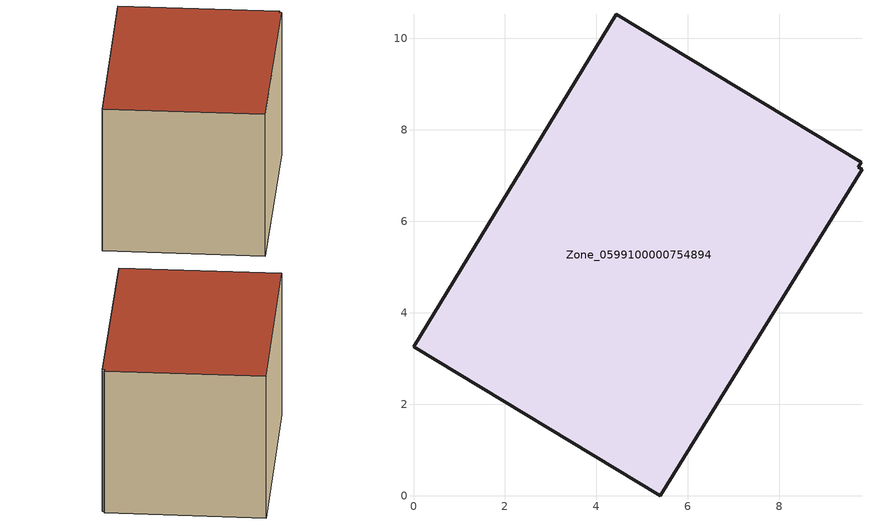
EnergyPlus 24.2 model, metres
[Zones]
Zone_0599100000754894
 floor ground (C_G): 9.79,7.29 9.72,7.19 9.8,7.13 5.39,0 0,3.26 4.43,10.53 z0
 wall outside (C_F): 9.79,7.29 4.43,10.53 0,3.26 5.39,0 9.8,7.13 9.72,7.19 9.79,7.29 z0:6.18
 roof outside (C_R): 9.72,7.19 9.79,7.29 4.43,10.53 0,3.26 5.39,0 9.8,7.13 z6.18
[BUILDING]
Pand.0599100000754894: North Axis=0; Terrain=City; Loads Convergence Tolerance Value=0.04; Temperature Convergence Tolerance Value=0.4; Solar Distribution=FullExterior; Maximum Number of Warmup Days=25; Minimum Number of Warmup Days=1
[Site:Location]
Rotterdam.The.Hague.AP_ZH_NLD Design_Conditions: Latitude=51.96; Longitude=4.45; Time Zone=1; Elevation=-4.5
[SITE:GROUNDTEMPERATURE:BUILDINGSURFACE]
18, 18, 18, 18, 18, 18, 18, 18, 18, 18, 18, 18
[MATERIAL] Thermal Absorptance=0.9; Solar Absorptance=0.7; Visible Absorptance=0.7
Name | Roughness | Thickness | Conductivity | Density | Specific Heat
G.TI.1946-1964 | MediumSmooth | 0.15 | 1 | 540 | 1210
F.TI.1946-1964 | Rough | 0.3 | 0.857143 | 1920 | 840
R.TI.1946-1964 | MediumRough | 0.2 | 0.277778 | 1500 | 1000
[CONSTRUCTION]
C_G: G.TI.1946-1964
C_F: F.TI.1946-1964
C_R: R.TI.1946-1964
[ZONE]
Zone_0599100000754894: Type=1; Multiplier=1; Ceiling Height=Autocalculate; Volume=Autocalculate; Floor Area=autocalculate; Part of Total Floor Area=Yes
[ZONEINFILTRATION:DESIGNFLOWRATE]
Infil_Zone_0599100000754894: Zone or ZoneList or Space or SpaceList=Zone_0599100000754894; Schedule=AlwaysOn; Design Flow Rate Calculation Method=Flow/Area; Flow Rate per Floor Area=0.003; Constant Term Coefficient=1; Temperature Term Coefficient=0; Velocity Term Coefficient=0; Velocity Squared Term Coefficient=0
[HVACTEMPLATE:ZONE:IDEALLOADSAIRSYSTEM]
Zone_0599100000754894: Maximum Heating Supply Air Temperature=50; Minimum Cooling Supply Air Temperature=13; Maximum Heating Supply Air Humidity Ratio=0.0156; Minimum Cooling Supply Air Humidity Ratio=0.0077; Heating Limit=NoLimit; Cooling Limit=NoLimit; Dehumidification Control Type=ConstantSensibleHeatRatio; Cooling Sensible Heat Ratio=0.7; Dehumidification Setpoint=60; Humidification Control Type=None; Humidification Setpoint=30; Outdoor Air Method=None; Outdoor Air Flow Rate per Person=0.00944; Outdoor Air Flow Rate per Zone Floor Area=0; Outdoor Air Flow Rate per Zone=0; Demand Controlled Ventilation Type=None; Outdoor Air Economizer Type=NoEconomizer; Heat Recovery Type=None; Sensible Heat Recovery Effectiveness=0.7; Latent Heat Recovery Effectiveness=0.65
[ZONECONTROL:THERMOSTAT]
ThermostatControl_Zone_0599100000754894: Zone or ZoneList=Zone_0599100000754894; Control Type Schedule=DualSetpointControlType; Control 1=Thermostat_Zone_0599100000754894; Temperature Difference Between Cutout And Setpoint=0
[THERMOSTATSETPOINT:DUALSETPOINT]
Thermostat_Zone_0599100000754894: Heating Setpoint Temperature Schedule=HeatingSetpoint_Zone_0599100000754894; Cooling Setpoint Temperature Schedule=CoolingSetpoint_Zone_0599100000754894
[SCHEDULE:COMPACT]
HeatingSetpoint_Zone_0599100000754894: Through: 12/31, For: AllDays, Until: 24:00, 21
CoolingSetpoint_Zone_0599100000754894: Through: 12/31, For: AllDays, Until: 24:00, 24
DualSetpointControlType: Through: 12/31, For: AllDays, Until: 24:00, 4
AlwaysOn: Through: 12/31, For: AllDays, Until: 24:00, 1
